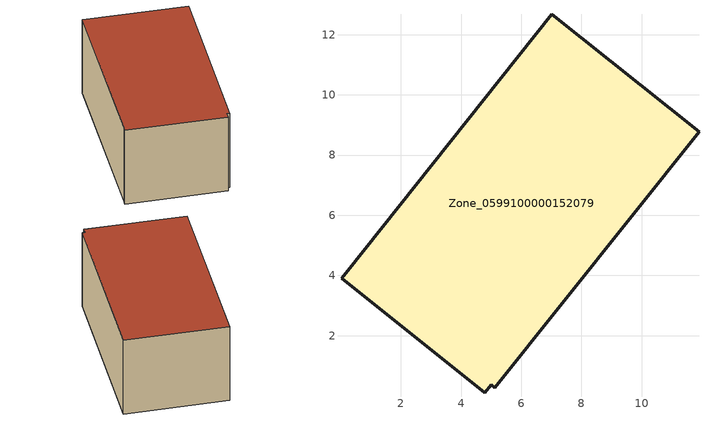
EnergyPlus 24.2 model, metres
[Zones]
Zone_0599100000152079
 floor ground (C_G): 0.23,4.15 7.01,12.68 11.91,8.77 5.12,0.26 5,0.36 4.79,0.1 0.03,3.9 z0.46
 wall outside (C_F): 7.01,12.68 0.23,4.15 0.03,3.9 4.79,0.1 5,0.36 5.12,0.26 11.91,8.77 7.01,12.68 z0.46:5.66
 roof outside (C_R): 0.03,3.9 4.79,0.1 5,0.36 5.12,0.26 11.91,8.77 7.01,12.68 0.23,4.15 z5.66
[BUILDING]
Pand.0599100000152079: North Axis=0; Terrain=City; Loads Convergence Tolerance Value=0.04; Temperature Convergence Tolerance Value=0.4; Solar Distribution=FullExterior; Maximum Number of Warmup Days=25; Minimum Number of Warmup Days=1
[Site:Location]
Rotterdam.The.Hague.AP_ZH_NLD Design_Conditions: Latitude=51.96; Longitude=4.45; Time Zone=1; Elevation=-4.5
[SITE:GROUNDTEMPERATURE:BUILDINGSURFACE]
18, 18, 18, 18, 18, 18, 18, 18, 18, 18, 18, 18
[MATERIAL] Thermal Absorptance=0.9; Solar Absorptance=0.7; Visible Absorptance=0.7
Name | Roughness | Thickness | Conductivity | Density | Specific Heat
G.TC.1975-1991 | MediumSmooth | 0.15 | 0.288461 | 540 | 1210
F.TC.1975-1991 | Rough | 0.3 | 0.230769 | 1920 | 840
R.TC.1975-1991 | MediumRough | 0.2 | 0.153846 | 1500 | 1000
[CONSTRUCTION]
C_G: G.TC.1975-1991
C_F: F.TC.1975-1991
C_R: R.TC.1975-1991
[ZONE]
Zone_0599100000152079: Type=1; Multiplier=1; Ceiling Height=Autocalculate; Volume=Autocalculate; Floor Area=autocalculate; Part of Total Floor Area=Yes
[ZONEINFILTRATION:DESIGNFLOWRATE]
Infil_Zone_0599100000152079: Zone or ZoneList or Space or SpaceList=Zone_0599100000152079; Schedule=AlwaysOn; Design Flow Rate Calculation Method=Flow/Area; Flow Rate per Floor Area=0.003; Constant Term Coefficient=1; Temperature Term Coefficient=0; Velocity Term Coefficient=0; Velocity Squared Term Coefficient=0
[HVACTEMPLATE:ZONE:IDEALLOADSAIRSYSTEM]
Zone_0599100000152079: Maximum Heating Supply Air Temperature=50; Minimum Cooling Supply Air Temperature=13; Maximum Heating Supply Air Humidity Ratio=0.0156; Minimum Cooling Supply Air Humidity Ratio=0.0077; Heating Limit=NoLimit; Cooling Limit=NoLimit; Dehumidification Control Type=ConstantSensibleHeatRatio; Cooling Sensible Heat Ratio=0.7; Dehumidification Setpoint=60; Humidification Control Type=None; Humidification Setpoint=30; Outdoor Air Method=None; Outdoor Air Flow Rate per Person=0.00944; Outdoor Air Flow Rate per Zone Floor Area=0; Outdoor Air Flow Rate per Zone=0; Demand Controlled Ventilation Type=None; Outdoor Air Economizer Type=NoEconomizer; Heat Recovery Type=None; Sensible Heat Recovery Effectiveness=0.7; Latent Heat Recovery Effectiveness=0.65
[ZONECONTROL:THERMOSTAT]
ThermostatControl_Zone_0599100000152079: Zone or ZoneList=Zone_0599100000152079; Control Type Schedule=DualSetpointControlType; Control 1=Thermostat_Zone_0599100000152079; Temperature Difference Between Cutout And Setpoint=0
[THERMOSTATSETPOINT:DUALSETPOINT]
Thermostat_Zone_0599100000152079: Heating Setpoint Temperature Schedule=HeatingSetpoint_Zone_0599100000152079; Cooling Setpoint Temperature Schedule=CoolingSetpoint_Zone_0599100000152079
[SCHEDULE:COMPACT]
HeatingSetpoint_Zone_0599100000152079: Through: 12/31, For: AllDays, Until: 24:00, 21
CoolingSetpoint_Zone_0599100000152079: Through: 12/31, For: AllDays, Until: 24:00, 24
DualSetpointControlType: Through: 12/31, For: AllDays, Until: 24:00, 4
AlwaysOn: Through: 12/31, For: AllDays, Until: 24:00, 1
